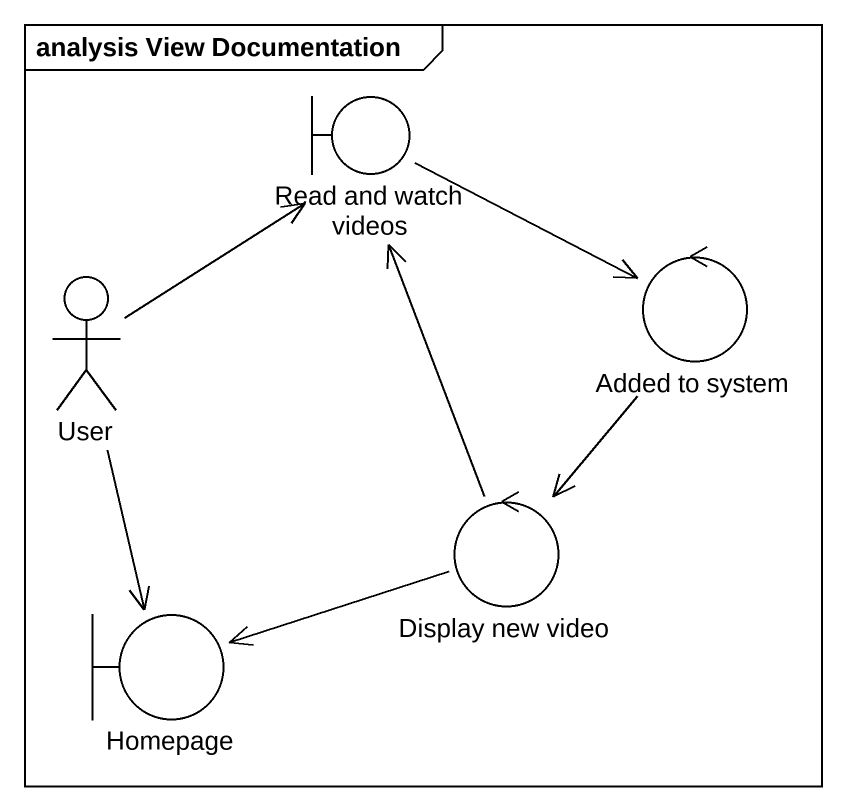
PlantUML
@startuml
mainframe analysis View Documentation
boundary "Read and watch videos" as Read_and_watch_videos
actor User
control "Added to system" as Added_to_system
control "Display new video" as Display_new_video
boundary Homepage
Read_and_watch_videos -right-> Added_to_system
User -up-> Read_and_watch_videos
User --> Homepage
Added_to_system --> Display_new_video
Display_new_video -up-> Read_and_watch_videos
Display_new_video -left-> Homepage
@enduml
